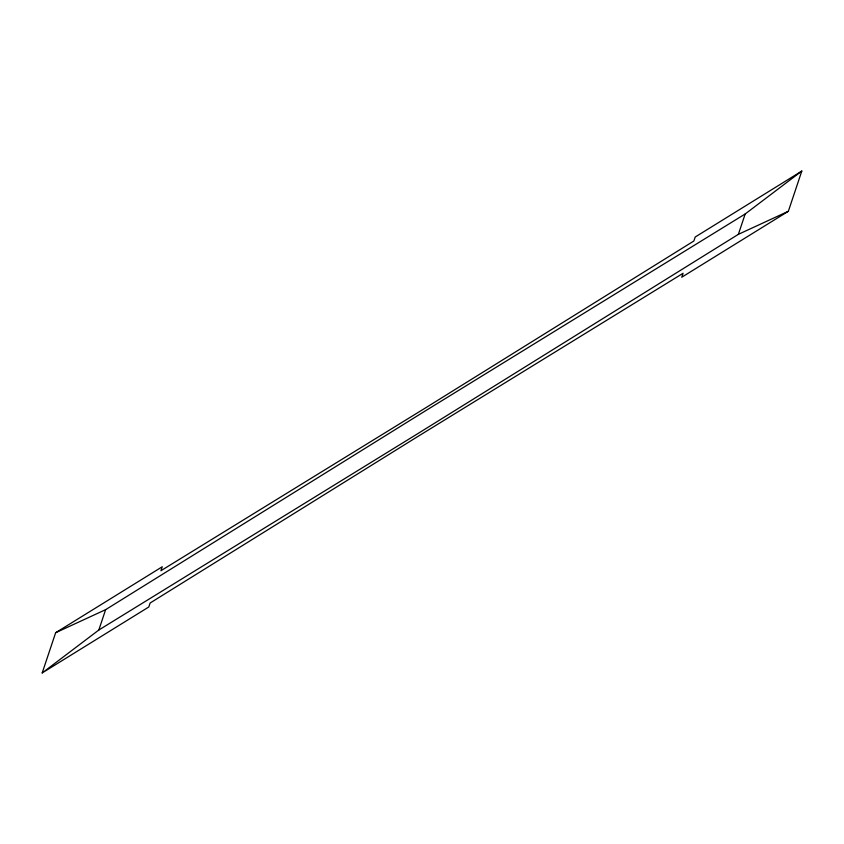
<?xml version="1.0" encoding="UTF-8"?>
<svg xmlns="http://www.w3.org/2000/svg" width="844" height="844" viewBox="0 0 844 844"><rect width="100%" height="100%" fill="white"/><g stroke="black" fill="none" stroke-linecap="round" stroke-linejoin="round"><path stroke-width="1.27" d="M42.2 672.932L55.651 632.715L162.248 566.767L160.919 570.723L427.022 406.977L693.884 240.983L695.203 237.016L801.8 171.068L788.349 211.285L681.752 277.233L683.081 273.277L416.978 437.023L150.116 603.017L148.797 606.984L42.2 672.932L98.822 630.025L418.181 433.405L738.373 234.337L788.349 211.285M98.822 630.025L105.627 609.663L425.819 410.595L745.178 213.975L801.8 171.068M738.373 234.337L745.178 213.975M55.651 632.715L105.627 609.663"/></g></svg>
